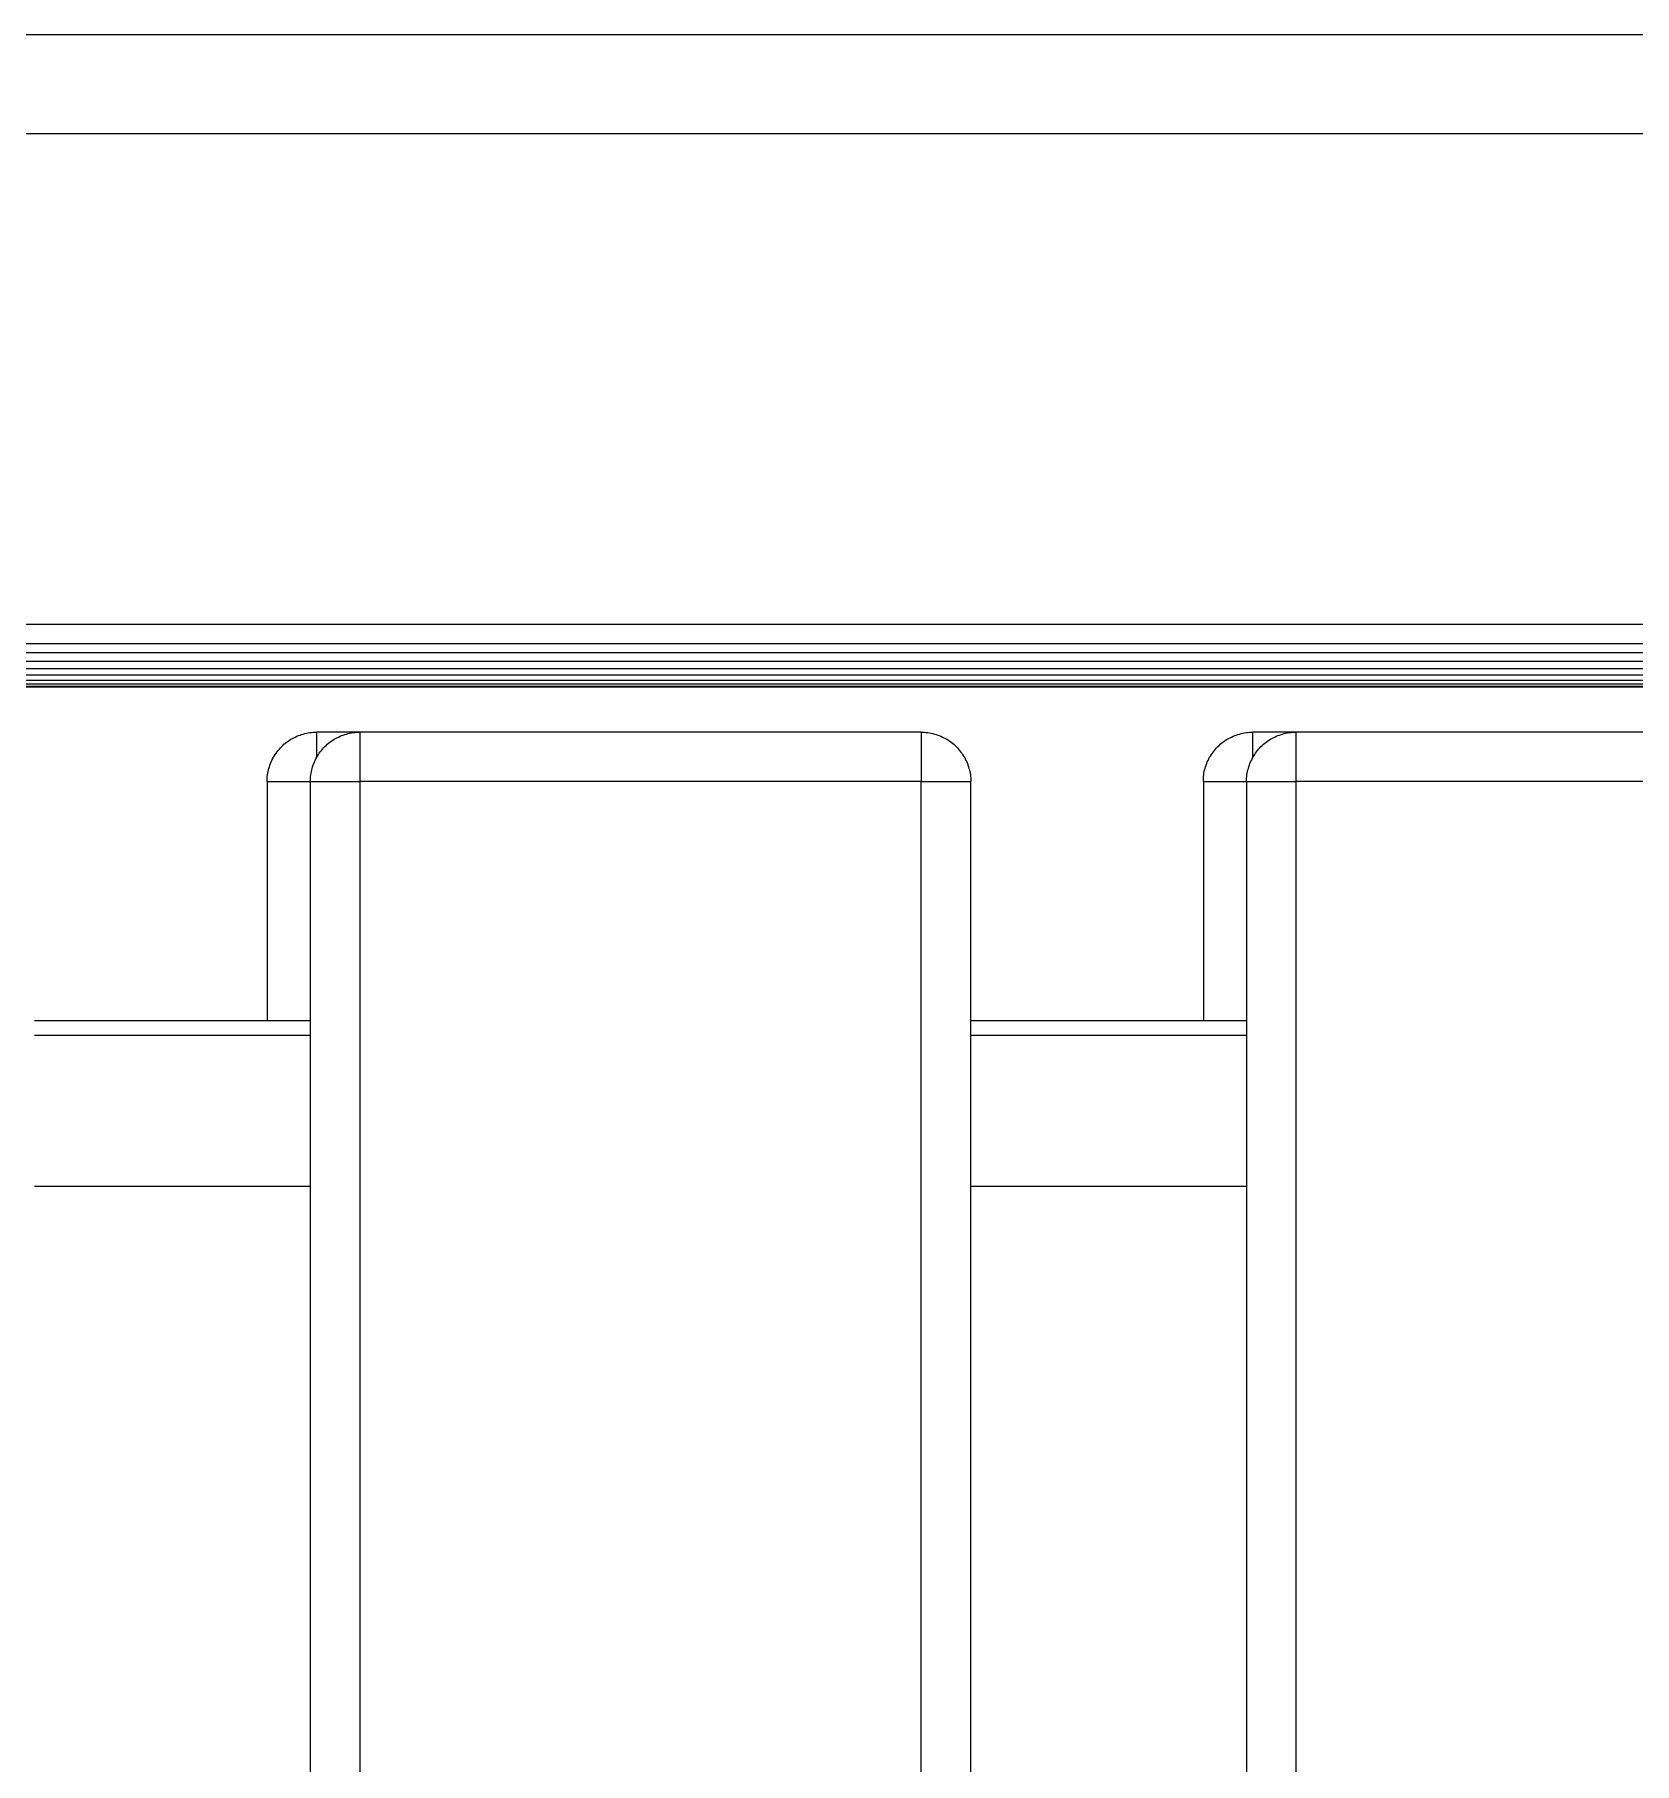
# Model space of a CAD drawing. Header units: millimetres. Extents: x -1283 to 2747, y -259 to 2557.
# Drawn here: x 812.6 to 909.4, y 1996.2 to 2100.9 of the extents above; entities that cross this region are included whole.
import ezdxf

# ---------------------------------------------------------------- set-up
doc = ezdxf.new("R2010")
doc.units = ezdxf.units.MM
doc.header["$MEASUREMENT"] = 0
doc.layers.add('Utwórz2D linie widoczne', color=7, linetype='Continuous', true_color=0x000000)

msp = doc.modelspace()

# ---------------------------------------------------------------- linework, layer by layer
at = {"layer": 'Utwórz2D linie widoczne'}
for p, q in [((757.66, 2100.89), (1061.65, 2100.89)), ((719.65, 2094.89), (1099.65, 2094.89)), ((719.65, 2065.18), (1099.65, 2065.18)), ((719.85, 2064.01), (1099.45, 2064.01)), ((720.05, 2063.46), (1099.15, 2063.46)), ((758.01, 2062.95), (1098.85, 2062.95)), ((758.15, 2062.11), (1098.05, 2062.11)), ((758.55, 2062.5), (1098.45, 2062.5)), ((759.45, 2061.8), (1097.55, 2061.8)), ((759.45, 2061.57), (1096.95, 2061.57)), ((759.45, 2061.43), (1096.45, 2061.43)), ((759.45, 2061.38), (1062.15, 2061.38)), ((828.44, 2058.4), (828.54, 2058.44)), ((828.54, 2058.44), (828.63, 2058.47)), ((828.63, 2058.47), (828.73, 2058.5)), ((828.73, 2058.5), (828.83, 2058.53)), ((828.83, 2058.53), (828.93, 2058.56)), ((828.93, 2058.56), (829.03, 2058.58)), ((829.03, 2058.58), (829.13, 2058.6)), ((829.13, 2058.6), (829.23, 2058.62)), ((829.23, 2058.62), (829.33, 2058.63)), ((829.33, 2058.63), (829.43, 2058.64)), ((829.43, 2058.64), (829.53, 2058.64)), ((829.53, 2058.64), (829.64, 2058.65)), ((832.25, 2058.65), (829.64, 2058.65)), ((829.64, 2057.11), (829.64, 2058.65)), ((831.06, 2058.4), (831.15, 2058.44)), ((831.15, 2058.44), (831.25, 2058.47)), ((831.25, 2058.47), (831.35, 2058.5)), ((831.35, 2058.5), (831.44, 2058.53)), ((831.44, 2058.53), (831.54, 2058.56)), ((831.54, 2058.56), (831.64, 2058.58)), ((831.64, 2058.58), (831.74, 2058.6)), ((831.74, 2058.6), (831.85, 2058.62)), ((831.85, 2058.62), (831.95, 2058.63)), ((831.95, 2058.63), (832.05, 2058.64)), ((832.05, 2058.64), (832.15, 2058.64)), ((832.15, 2058.64), (832.25, 2058.65)), ((866.25, 2058.65), (832.25, 2058.65)), ((832.25, 2058.65), (832.25, 2055.65)), ((866.25, 2058.65), (866.36, 2058.64)), ((866.25, 2058.65), (866.25, 2055.65)), ((866.36, 2058.64), (866.46, 2058.64)), ((866.46, 2058.64), (866.56, 2058.63)), ((866.56, 2058.63), (866.66, 2058.62)), ((866.66, 2058.62), (866.76, 2058.6)), ((866.76, 2058.6), (866.86, 2058.58)), ((866.86, 2058.58), (866.96, 2058.56)), ((866.96, 2058.56), (867.06, 2058.53)), ((867.06, 2058.53), (867.16, 2058.5)), ((867.16, 2058.5), (867.26, 2058.47)), ((867.26, 2058.47), (867.35, 2058.44)), ((867.35, 2058.44), (867.45, 2058.4)), ((885.14, 2058.4), (885.24, 2058.44)), ((885.24, 2058.44), (885.33, 2058.47)), ((885.33, 2058.47), (885.43, 2058.5)), ((885.43, 2058.5), (885.53, 2058.53)), ((885.53, 2058.53), (885.63, 2058.56)), ((885.63, 2058.56), (885.73, 2058.58)), ((885.73, 2058.58), (885.83, 2058.6)), ((885.83, 2058.6), (885.93, 2058.62)), ((885.93, 2058.62), (886.03, 2058.63)), ((886.03, 2058.63), (886.13, 2058.64)), ((886.13, 2058.64), (886.23, 2058.64)), ((886.23, 2058.64), (886.34, 2058.65)), ((888.95, 2058.65), (886.34, 2058.65)), ((886.34, 2057.11), (886.34, 2058.65)), ((887.76, 2058.4), (887.85, 2058.44)), ((887.85, 2058.44), (887.95, 2058.47)), ((887.95, 2058.47), (888.05, 2058.5)), ((888.05, 2058.5), (888.14, 2058.53)), ((888.14, 2058.53), (888.24, 2058.56)), ((888.24, 2058.56), (888.34, 2058.58)), ((888.34, 2058.58), (888.44, 2058.6)), ((888.44, 2058.6), (888.55, 2058.62)), ((888.55, 2058.62), (888.65, 2058.63)), ((888.65, 2058.63), (888.75, 2058.64)), ((888.75, 2058.64), (888.85, 2058.64)), ((888.85, 2058.64), (888.95, 2058.65)), ((922.95, 2058.65), (888.95, 2058.65)), ((888.95, 2058.65), (888.95, 2055.65)), ((827.13, 2057.29), (827.19, 2057.38)), ((827.19, 2057.38), (827.25, 2057.46)), ((827.25, 2057.46), (827.31, 2057.54)), ((827.31, 2057.54), (827.38, 2057.62)), ((827.38, 2057.62), (827.44, 2057.69)), ((827.44, 2057.69), (827.52, 2057.77)), ((827.52, 2057.77), (827.59, 2057.84)), ((827.59, 2057.84), (827.66, 2057.91)), ((827.66, 2057.91), (827.74, 2057.97)), ((827.74, 2057.97), (827.82, 2058.04)), ((827.82, 2058.04), (827.91, 2058.1)), ((827.91, 2058.1), (827.99, 2058.15)), ((827.99, 2058.15), (828.08, 2058.21)), ((828.08, 2058.21), (828.17, 2058.26)), ((828.17, 2058.26), (828.26, 2058.31)), ((828.26, 2058.31), (828.35, 2058.35)), ((828.35, 2058.35), (828.44, 2058.4)), ((829.75, 2057.29), (829.8, 2057.38)), ((829.8, 2057.38), (829.86, 2057.46)), ((829.86, 2057.46), (829.93, 2057.54)), ((829.93, 2057.54), (829.99, 2057.62)), ((829.99, 2057.62), (830.06, 2057.69)), ((830.06, 2057.69), (830.13, 2057.77)), ((830.13, 2057.77), (830.21, 2057.84)), ((830.21, 2057.84), (830.28, 2057.91)), ((830.28, 2057.91), (830.36, 2057.97)), ((830.36, 2057.97), (830.44, 2058.04)), ((830.44, 2058.04), (830.52, 2058.1)), ((830.52, 2058.1), (830.61, 2058.15)), ((830.61, 2058.15), (830.7, 2058.21)), ((830.7, 2058.21), (830.78, 2058.26)), ((830.78, 2058.26), (830.87, 2058.31)), ((830.87, 2058.31), (830.97, 2058.35)), ((830.97, 2058.35), (831.06, 2058.4)), ((867.45, 2058.4), (867.54, 2058.35)), ((867.54, 2058.35), (867.63, 2058.31)), ((867.63, 2058.31), (867.72, 2058.26)), ((867.72, 2058.26), (867.81, 2058.21)), ((867.81, 2058.21), (867.9, 2058.15)), ((867.9, 2058.15), (867.98, 2058.1)), ((867.98, 2058.1), (868.07, 2058.04)), ((868.07, 2058.04), (868.15, 2057.97)), ((868.15, 2057.97), (868.23, 2057.91)), ((868.23, 2057.91), (868.3, 2057.84)), ((868.3, 2057.84), (868.38, 2057.77)), ((868.38, 2057.77), (868.45, 2057.69)), ((868.45, 2057.69), (868.52, 2057.62)), ((868.52, 2057.62), (868.58, 2057.54)), ((868.58, 2057.54), (868.64, 2057.46)), ((868.64, 2057.46), (868.71, 2057.38)), ((868.71, 2057.38), (868.76, 2057.29)), ((883.83, 2057.29), (883.89, 2057.38)), ((883.89, 2057.38), (883.95, 2057.46)), ((883.95, 2057.46), (884.01, 2057.54)), ((884.01, 2057.54), (884.08, 2057.62)), ((884.08, 2057.62), (884.14, 2057.69)), ((884.14, 2057.69), (884.22, 2057.77)), ((884.22, 2057.77), (884.29, 2057.84)), ((884.29, 2057.84), (884.36, 2057.91)), ((884.36, 2057.91), (884.44, 2057.97)), ((884.44, 2057.97), (884.52, 2058.04)), ((884.52, 2058.04), (884.61, 2058.1)), ((884.61, 2058.1), (884.69, 2058.15)), ((884.69, 2058.15), (884.78, 2058.21)), ((884.78, 2058.21), (884.87, 2058.26)), ((884.87, 2058.26), (884.96, 2058.31)), ((884.96, 2058.31), (885.05, 2058.35)), ((885.05, 2058.35), (885.14, 2058.4)), ((886.45, 2057.29), (886.5, 2057.38)), ((886.5, 2057.38), (886.56, 2057.46)), ((886.56, 2057.46), (886.63, 2057.54)), ((886.63, 2057.54), (886.69, 2057.62)), ((886.69, 2057.62), (886.76, 2057.69)), ((886.76, 2057.69), (886.83, 2057.77)), ((886.83, 2057.77), (886.91, 2057.84)), ((886.91, 2057.84), (886.98, 2057.91)), ((886.98, 2057.91), (887.06, 2057.97)), ((887.06, 2057.97), (887.14, 2058.04)), ((887.14, 2058.04), (887.22, 2058.1)), ((887.22, 2058.1), (887.31, 2058.15)), ((887.31, 2058.15), (887.4, 2058.21)), ((887.4, 2058.21), (887.48, 2058.26)), ((887.48, 2058.26), (887.57, 2058.31)), ((887.57, 2058.31), (887.67, 2058.35)), ((887.67, 2058.35), (887.76, 2058.4)), ((826.7, 2056.26), (826.72, 2056.36)), ((826.72, 2056.36), (826.75, 2056.45)), ((826.75, 2056.45), (826.78, 2056.55)), ((826.78, 2056.55), (826.81, 2056.65)), ((826.81, 2056.65), (826.85, 2056.75)), ((826.85, 2056.75), (826.88, 2056.84)), ((826.88, 2056.84), (826.93, 2056.93)), ((826.93, 2056.93), (826.97, 2057.03)), ((826.97, 2057.03), (827.02, 2057.12)), ((827.02, 2057.12), (827.07, 2057.2)), ((827.07, 2057.2), (827.13, 2057.29)), ((829.32, 2056.26), (829.34, 2056.36)), ((829.34, 2056.36), (829.37, 2056.45)), ((829.37, 2056.45), (829.39, 2056.55)), ((829.39, 2056.55), (829.43, 2056.65)), ((829.43, 2056.65), (829.46, 2056.75)), ((829.46, 2056.75), (829.5, 2056.84)), ((829.5, 2056.84), (829.55, 2056.93)), ((829.55, 2056.93), (829.59, 2057.03)), ((829.59, 2057.03), (829.64, 2057.12)), ((829.64, 2057.12), (829.69, 2057.2)), ((829.69, 2057.2), (829.75, 2057.29)), ((868.76, 2057.29), (868.82, 2057.2)), ((868.82, 2057.2), (868.87, 2057.12)), ((868.87, 2057.12), (868.92, 2057.03)), ((868.92, 2057.03), (868.96, 2056.93)), ((868.96, 2056.93), (869.01, 2056.84)), ((869.01, 2056.84), (869.05, 2056.75)), ((869.05, 2056.75), (869.08, 2056.65)), ((869.08, 2056.65), (869.11, 2056.55)), ((869.11, 2056.55), (869.14, 2056.45)), ((869.14, 2056.45), (869.17, 2056.36)), ((869.17, 2056.36), (869.19, 2056.26)), ((883.4, 2056.26), (883.42, 2056.36)), ((883.42, 2056.36), (883.45, 2056.45)), ((883.45, 2056.45), (883.48, 2056.55)), ((883.48, 2056.55), (883.51, 2056.65)), ((883.51, 2056.65), (883.55, 2056.75)), ((883.55, 2056.75), (883.58, 2056.84)), ((883.58, 2056.84), (883.63, 2056.93)), ((883.63, 2056.93), (883.67, 2057.03)), ((883.67, 2057.03), (883.72, 2057.12)), ((883.72, 2057.12), (883.77, 2057.2)), ((883.77, 2057.2), (883.83, 2057.29)), ((886.02, 2056.26), (886.04, 2056.36)), ((886.04, 2056.36), (886.07, 2056.45)), ((886.07, 2056.45), (886.09, 2056.55)), ((886.09, 2056.55), (886.13, 2056.65)), ((886.13, 2056.65), (886.16, 2056.75)), ((886.16, 2056.75), (886.2, 2056.84)), ((886.2, 2056.84), (886.25, 2056.93)), ((886.25, 2056.93), (886.29, 2057.03)), ((886.29, 2057.03), (886.34, 2057.12)), ((886.34, 2057.12), (886.39, 2057.2)), ((886.39, 2057.2), (886.45, 2057.29)), ((826.64, 2055.85), (826.65, 2055.95)), ((826.64, 2055.75), (826.64, 2055.85)), ((826.64, 2055.65), (826.64, 2055.75)), ((826.64, 2055.65), (826.64, 2041.18)), ((826.64, 2055.65), (829.25, 2055.65)), ((826.65, 2055.95), (826.66, 2056.05)), ((826.66, 2056.05), (826.68, 2056.16)), ((826.68, 2056.16), (826.7, 2056.26)), ((829.25, 2055.65), (829.26, 2055.75)), ((829.25, 2055.65), (829.25, 1346.65)), ((829.25, 2055.65), (832.25, 2055.65)), ((829.26, 2055.85), (829.27, 2055.95)), ((829.26, 2055.75), (829.26, 2055.85)), ((829.27, 2055.95), (829.28, 2056.05)), ((829.28, 2056.05), (829.3, 2056.16)), ((829.3, 2056.16), (829.32, 2056.26)), ((866.25, 2055.65), (832.25, 2055.65)), ((832.25, 2055.65), (832.25, 1346.65)), ((866.25, 1346.65), (866.25, 2055.65)), ((866.25, 2055.65), (869.25, 2055.65)), ((869.19, 2056.26), (869.21, 2056.16)), ((869.21, 2056.16), (869.23, 2056.05)), ((869.23, 2056.05), (869.24, 2055.95)), ((869.24, 2055.95), (869.25, 2055.85)), ((869.25, 2055.85), (869.25, 2055.75)), ((869.25, 2055.75), (869.25, 2055.65)), ((869.25, 1346.65), (869.25, 2055.65)), ((883.34, 2055.85), (883.35, 2055.95)), ((883.34, 2055.75), (883.34, 2055.85)), ((883.34, 2055.65), (883.34, 2055.75)), ((883.34, 2055.65), (883.34, 2041.18)), ((883.34, 2055.65), (885.95, 2055.65)), ((883.35, 2055.95), (883.36, 2056.05)), ((883.36, 2056.05), (883.38, 2056.16)), ((883.38, 2056.16), (883.4, 2056.26)), ((885.95, 2055.65), (885.96, 2055.75)), ((885.95, 2055.65), (885.95, 1346.65)), ((885.95, 2055.65), (888.95, 2055.65)), ((885.96, 2055.85), (885.97, 2055.95)), ((885.96, 2055.75), (885.96, 2055.85)), ((885.97, 2055.95), (885.98, 2056.05)), ((885.98, 2056.05), (886, 2056.16)), ((886, 2056.16), (886.02, 2056.26)), ((922.95, 2055.65), (888.95, 2055.65)), ((888.95, 2055.65), (888.95, 1346.65)), ((812.55, 2041.18), (829.25, 2041.18)), ((869.25, 2041.18), (885.95, 2041.18)), ((829.25, 2040.27), (812.55, 2040.27)), ((885.95, 2040.27), (869.25, 2040.27)), ((812.55, 2031.14), (829.25, 2031.14)), ((869.25, 2031.14), (885.95, 2031.14))]:
    msp.add_line(p, q, dxfattribs=at)

doc.saveas('drawing.dxf')
